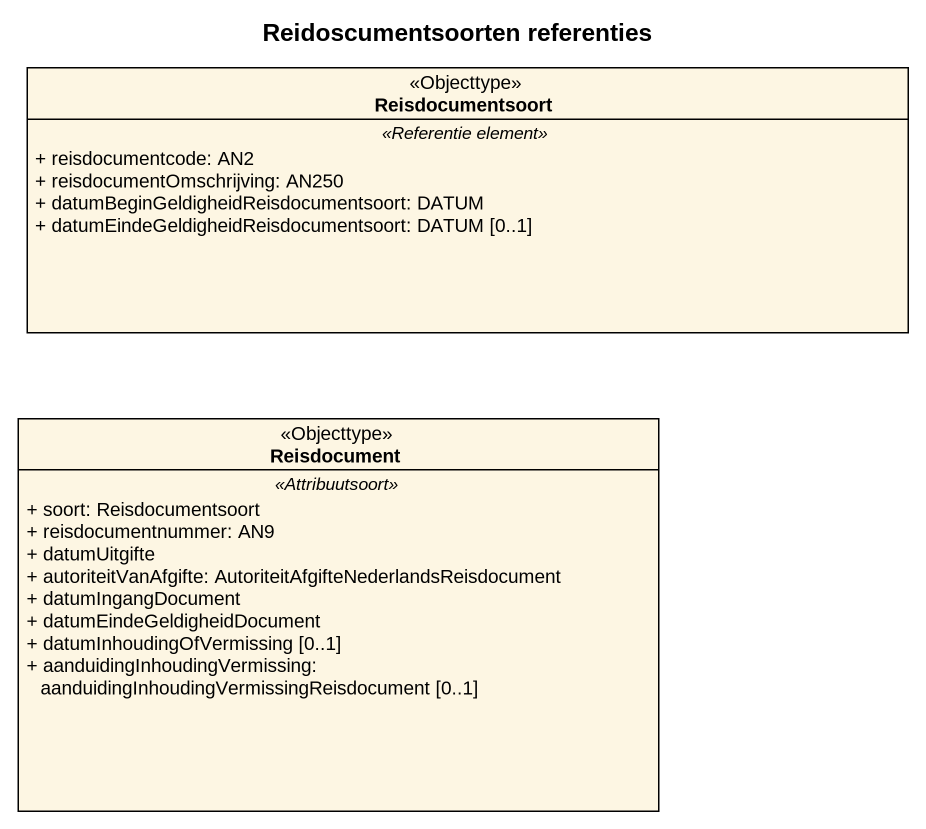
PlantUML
@startuml
title Reidoscumentsoorten referenties
hide circle
hide empty members
skinparam classAttributeIconSize 0
class Reisdocumentsoort <<Objecttype>> {
  .. <<Referentie element>> ..
  + reisdocumentcode: AN2
  + reisdocumentOmschrijving: AN250
  + datumBeginGeldigheidReisdocumentsoort: DATUM
  + datumEindeGeldigheidReisdocumentsoort: DATUM [0..1]
}
class Reisdocument <<Objecttype>> {
  .. <<Attribuutsoort>> ..
  + soort: Reisdocumentsoort
  + reisdocumentnummer: AN9
  + datumUitgifte
  + autoriteitVanAfgifte: AutoriteitAfgifteNederlandsReisdocument
  + datumIngangDocument
  + datumEindeGeldigheidDocument
  + datumInhoudingOfVermissing [0..1]
  + aanduidingInhoudingVermissing: aanduidingInhoudingVermissingReisdocument [0..1]
}
@enduml
